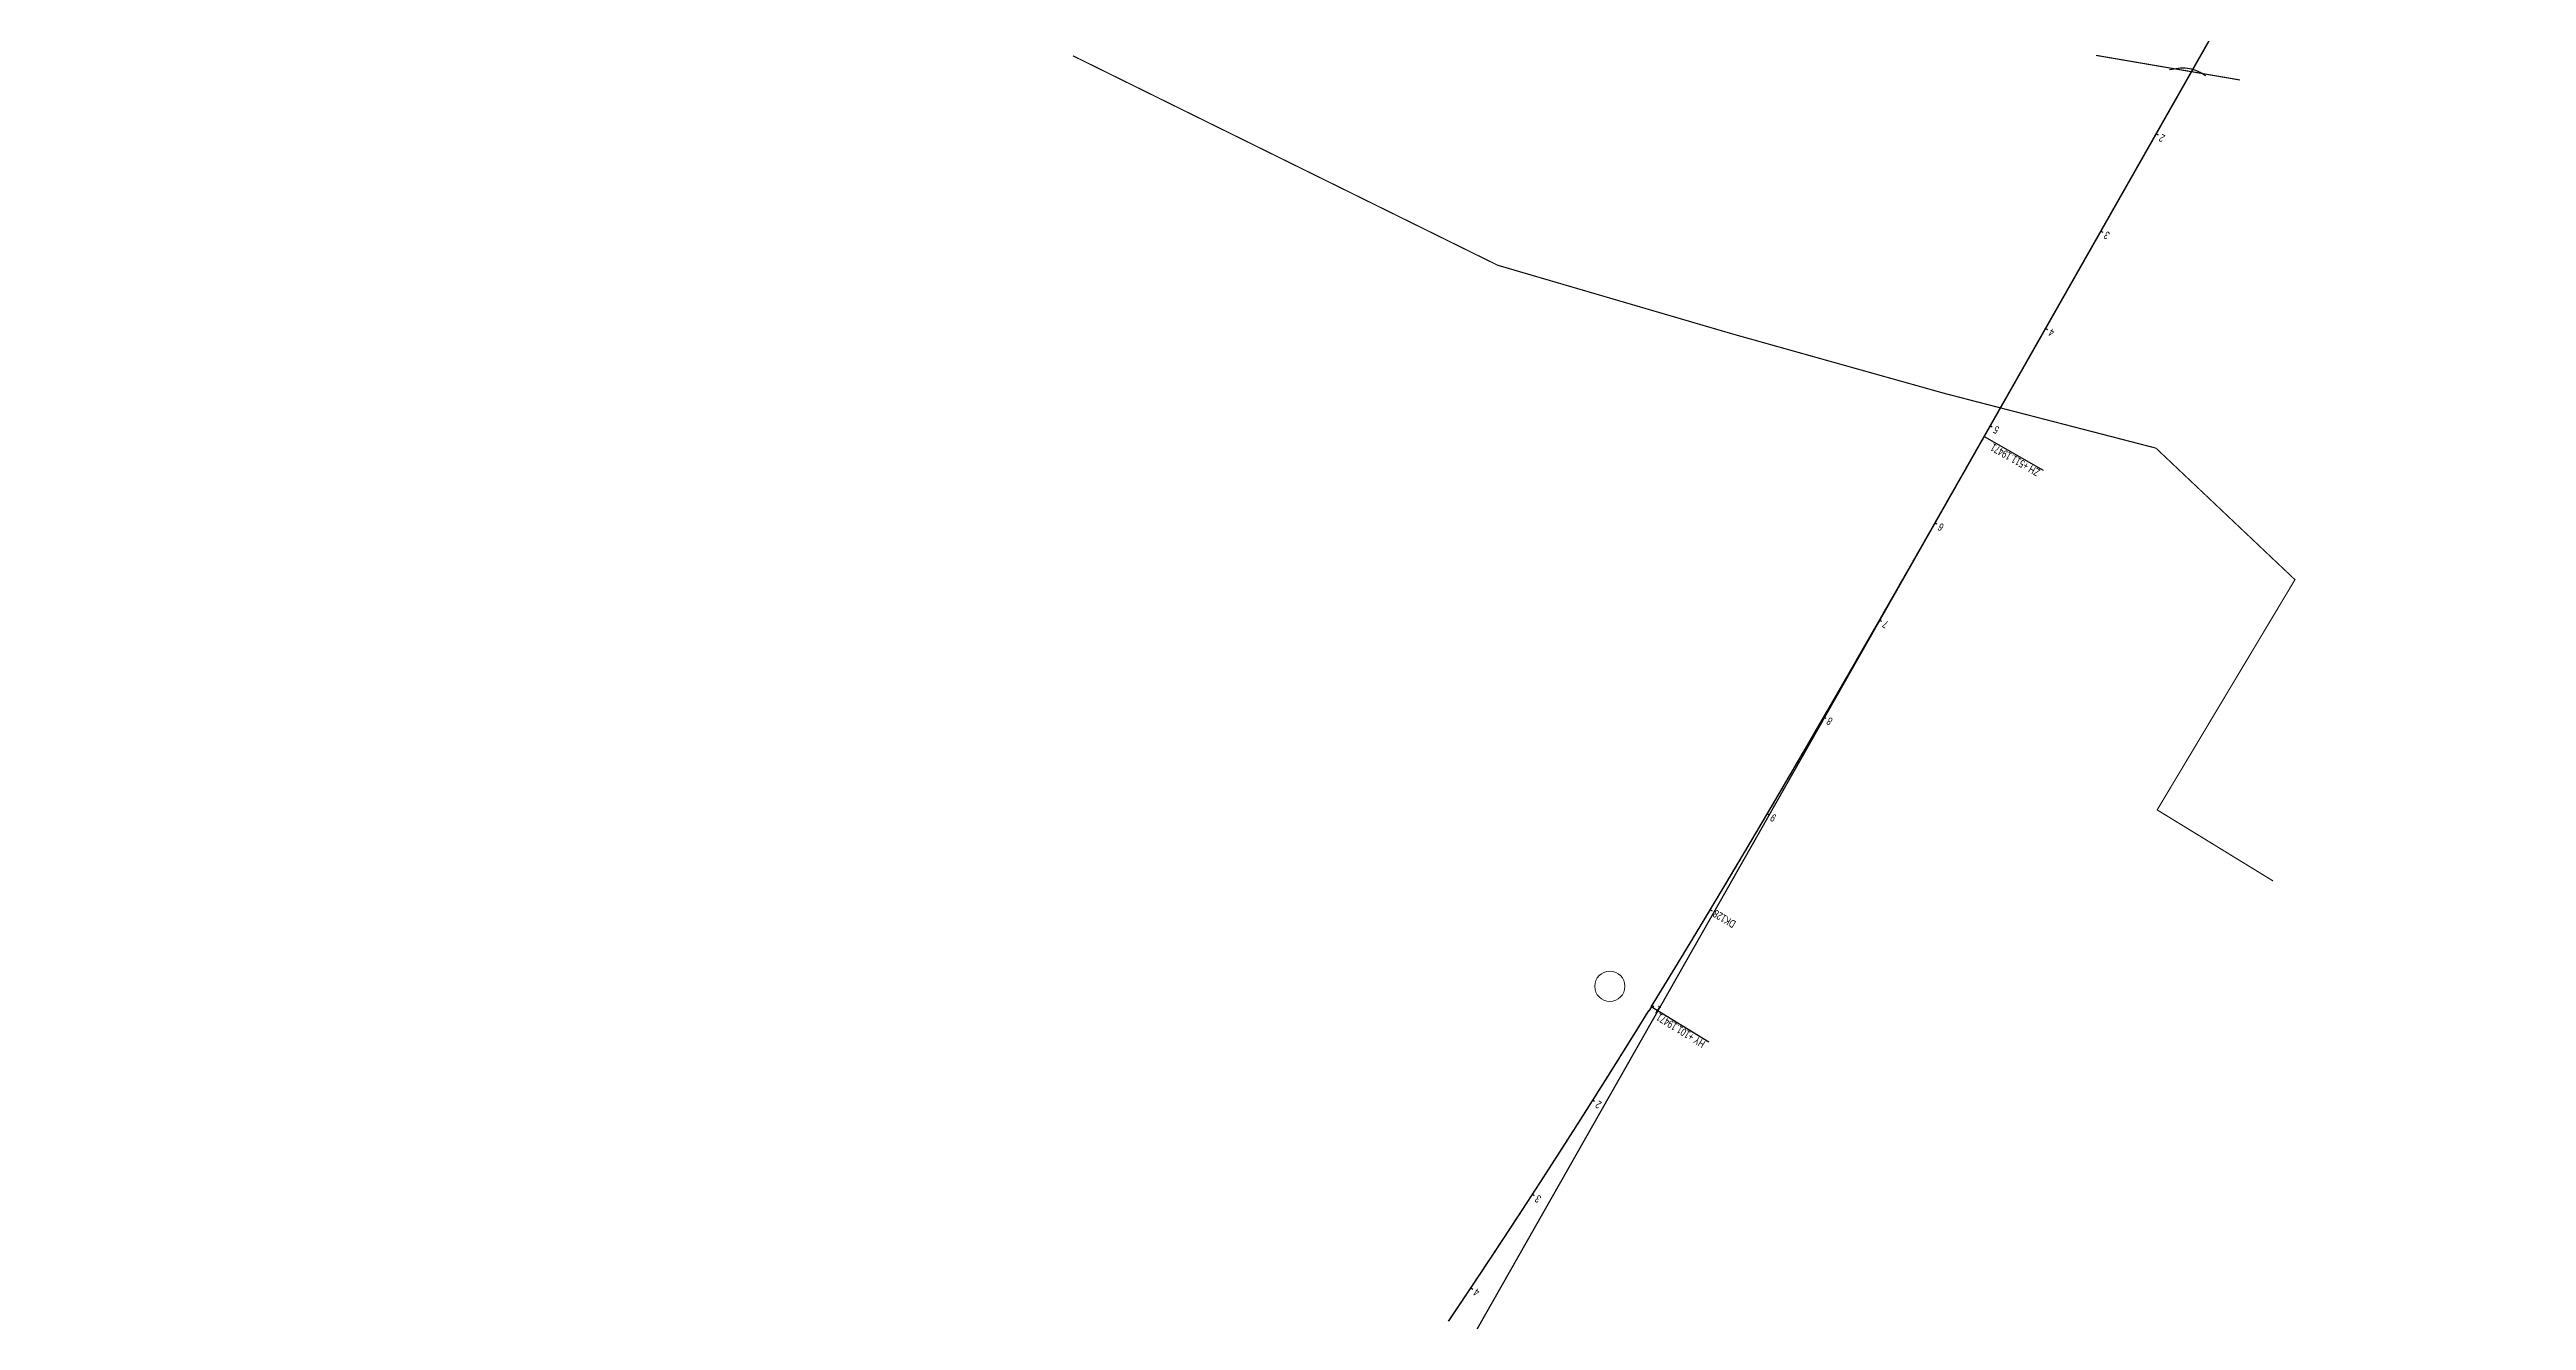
# Model space of a CAD drawing. Header units: millimetres. Extents: x 497834 to 621495, y 3353175 to 3430424.
# Drawn here: x 558504 to 560719, y 3383656 to 3384792 of the extents above; entities that cross this region are included whole.
import ezdxf

# ---------------------------------------------------------------- set-up
doc = ezdxf.new("R2010")
doc.units = ezdxf.units.MM
for name, color, linetype in [('DK改路中线', 7, 'Continuous'), ('dl4', 7, 'Continuous'), ('房屋圆', 7, 'Continuous'), ('沪乍杭打线-0.0-200.8段-施工系转设计系成果-2000坐标系-左线_中线_交点', 7, 'Continuous'), ('沪乍杭打线-0.0-200.8段-施工系转设计系成果-2000坐标系-左线_五大桩', 7, 'Continuous'), ('沪乍杭打线-0.0-200.8段-施工系转设计系成果-2000坐标系-左线_里程', 7, 'Continuous'), ('电力--380V4根--2025.1.07-调查图层汇总', 7, 'Continuous'), ('电力--双屠1244线110kv双回路双避雷非耐张--调查图层-2024-0806-踏勘', 7, 'Continuous')]:
    doc.layers.add(name, color=color, linetype=linetype)
doc.styles.add('PM_LC', font='slromans.shx', dxfattribs={"width": 0.75, "bigfont": 'hztxt.shx'})
doc.styles.add('PM_QX', font='slromans.shx', dxfattribs={"width": 0.75, "bigfont": 'hztxt.shx'})

msp = doc.modelspace()

# ---------------------------------------------------------------- linework, layer by layer
at = {"layer": 'DK改路中线', "color": 3, "linetype": 'Continuous', "ltscale": 2, "flags": 128}
msp.add_lwpolyline([(560431.9, 3384768.7), (560430.2, 3384769.8), (560428.5, 3384770.8), (560427.4, 3384771.4, 0.177354), (560426.7, 3384771.8), (560425, 3384772.7), (560423.1, 3384773.6), (560421.3, 3384774.2), (560419.3, 3384774.8), (560417.4, 3384775.2), (560415.4, 3384775.5), (560413.4, 3384775.7), (560411.4, 3384775.8), (560409.4, 3384775.7), (560407.4, 3384775.4), (560407.2, 3384775.4), (560405.5, 3384775.1), (560403.5, 3384774.8), (560401.5, 3384774.5), (560399.5, 3384774.2), (560399.5, 3384774.2)], format="xyb", dxfattribs=at)
at = {"layer": 'dl4', "color": 3, "linetype": 'Continuous', "ltscale": 2, "const_width": 1.4, "flags": 128}
msp.add_lwpolyline([(560717.9, 3385298.3), (560233.7, 3384446.4), (560233.2, 3384445.5), (560232.7, 3384444.6), (560232.2, 3384443.7), (560231.7, 3384442.9), (560231.2, 3384442), (560230.7, 3384441.1), (560230.2, 3384440.3), (560229.7, 3384439.4), (560229.2, 3384438.5), (560228.7, 3384437.7), (560228.2, 3384436.8), (560227.7, 3384435.9), (560227.2, 3384435), (560226.7, 3384434.2), (560226.2, 3384433.3), (560225.8, 3384432.4), (560225.3, 3384431.6), (560224.8, 3384430.7), (560224.3, 3384429.8), (560223.8, 3384429), (560223.3, 3384428.1), (560222.8, 3384427.2), (560222.3, 3384426.4), (560221.8, 3384425.5), (560221.3, 3384424.6), (560220.8, 3384423.7), (560220.3, 3384422.9), (560219.8, 3384422), (560219.3, 3384421.1), (560218.8, 3384420.3), (560218.3, 3384419.4), (560217.8, 3384418.5), (560217.4, 3384417.7), (560216.9, 3384416.8), (560216.4, 3384415.9), (560215.9, 3384415.1), (560215.4, 3384414.2), (560214.9, 3384413.3), (560214.4, 3384412.4), (560213.9, 3384411.6), (560213.4, 3384410.7), (560212.9, 3384409.8), (560212.4, 3384409), (560211.9, 3384408.1), (560211.4, 3384407.2), (560210.9, 3384406.4), (560210.4, 3384405.5), (560209.9, 3384404.6), (560209.4, 3384403.8), (560208.9, 3384402.9), (560208.5, 3384402), (560208, 3384401.1), (560207.5, 3384400.3), (560207, 3384399.4), (560206.5, 3384398.5), (560206, 3384397.7), (560205.5, 3384396.8), (560205, 3384395.9), (560204.5, 3384395.1), (560204, 3384394.2), (560203.5, 3384393.3), (560203, 3384392.5), (560202.5, 3384391.6), (560202, 3384390.7), (560201.5, 3384389.8), (560201, 3384389), (560200.5, 3384388.1), (560200, 3384387.2), (560199.6, 3384386.4), (560199.1, 3384385.5), (560198.6, 3384384.6), (560198.1, 3384383.8), (560197.6, 3384382.9), (560197.1, 3384382), (560196.6, 3384381.2), (560196.1, 3384380.3), (560195.6, 3384379.4), (560195.1, 3384378.5), (560194.6, 3384377.7), (560194.1, 3384376.8), (560193.6, 3384375.9), (560193.1, 3384375.1), (560192.6, 3384374.2), (560192.1, 3384373.3), (560191.6, 3384372.5), (560191.1, 3384371.6), (560190.6, 3384370.7), (560190.2, 3384369.9), (560189.7, 3384369), (560189.2, 3384368.1), (560188.7, 3384367.2), (560188.2, 3384366.4), (560187.7, 3384365.5), (560187.2, 3384364.6), (560186.7, 3384363.8), (560186.2, 3384362.9), (560185.7, 3384362), (560185.2, 3384361.2), (560184.7, 3384360.3), (560184.2, 3384359.4), (560183.7, 3384358.6), (560183.2, 3384357.7), (560182.7, 3384356.8), (560182.2, 3384356), (560181.7, 3384355.1), (560181.2, 3384354.2), (560180.7, 3384353.3), (560180.3, 3384352.5), (560179.8, 3384351.6), (560179.3, 3384350.7), (560178.8, 3384349.9), (560178.3, 3384349), (560177.8, 3384348.1), (560177.3, 3384347.3), (560176.8, 3384346.4), (560176.3, 3384345.5), (560175.8, 3384344.7), (560175.3, 3384343.8), (560174.8, 3384342.9), (560174.3, 3384342.1), (560173.8, 3384341.2), (560173.3, 3384340.3), (560172.8, 3384339.4), (560172.3, 3384338.6), (560171.8, 3384337.7), (560171.3, 3384336.8), (560170.8, 3384336), (560170.3, 3384335.1), (560169.9, 3384334.2), (560169.4, 3384333.4), (560168.9, 3384332.5), (560168.4, 3384331.6), (560167.9, 3384330.8), (560167.4, 3384329.9), (560166.9, 3384329), (560166.4, 3384328.2), (560165.9, 3384327.3), (560165.4, 3384326.4), (560164.9, 3384325.6), (560164.4, 3384324.7), (560163.9, 3384323.8), (560163.4, 3384322.9), (560162.9, 3384322.1), (560162.4, 3384321.2), (560161.9, 3384320.3), (560161.4, 3384319.5), (560160.9, 3384318.6), (560160.4, 3384317.7), (560159.9, 3384316.9), (560159.4, 3384316), (560158.9, 3384315.1), (560158.4, 3384314.3), (560158, 3384313.4), (560157.5, 3384312.5), (560157, 3384311.7), (560156.5, 3384310.8), (560156, 3384309.9), (560155.5, 3384309.1), (560155, 3384308.2), (560154.5, 3384307.3), (560154, 3384306.5), (560153.5, 3384305.6), (560153, 3384304.7), (560152.5, 3384303.8), (560152, 3384303), (560151.5, 3384302.1), (560151, 3384301.2), (560150.5, 3384300.4), (560150, 3384299.5), (560149.5, 3384298.6), (560149, 3384297.8), (560148.5, 3384296.9), (560148, 3384296), (560147.5, 3384295.2), (560147, 3384294.3), (560146.5, 3384293.4), (560146, 3384292.6), (560145.5, 3384291.7), (560145, 3384290.8), (560144.5, 3384290), (560144, 3384289.1), (560143.5, 3384288.2), (560143.1, 3384287.4), (560142.6, 3384286.5), (560142.1, 3384285.6), (560141.6, 3384284.8), (560141.1, 3384283.9), (560140.6, 3384283), (560140.1, 3384282.2), (560139.6, 3384281.3), (560139.1, 3384280.4), (560138.6, 3384279.5), (560138.1, 3384278.7), (560137.6, 3384277.8), (560137.1, 3384276.9), (560136.6, 3384276.1), (560136.1, 3384275.2), (560135.6, 3384274.3), (560135.1, 3384273.5), (560134.6, 3384272.6), (560134.1, 3384271.7), (560133.6, 3384270.9), (560133.1, 3384270), (560132.6, 3384269.1), (560132.1, 3384268.3), (560131.6, 3384267.4), (560131.1, 3384266.5), (560130.6, 3384265.7), (560130.1, 3384264.8), (560129.6, 3384263.9), (560129.1, 3384263.1), (560128.6, 3384262.2), (560128.1, 3384261.3), (560127.6, 3384260.5), (560127.1, 3384259.6), (560126.6, 3384258.7), (560126.1, 3384257.9), (560125.6, 3384257), (560125.1, 3384256.1), (560124.6, 3384255.3), (560124.1, 3384254.4), (560123.6, 3384253.5), (560123.1, 3384252.7), (560122.6, 3384251.8), (560122.1, 3384250.9), (560121.6, 3384250.1), (560121.1, 3384249.2), (560120.6, 3384248.3), (560120.1, 3384247.5), (560119.6, 3384246.6), (560119.1, 3384245.7), (560118.7, 3384244.9), (560118.2, 3384244), (560117.7, 3384243.1), (560117.2, 3384242.3), (560116.7, 3384241.4), (560116.2, 3384240.5), (560115.7, 3384239.7), (560115.2, 3384238.8), (560114.7, 3384237.9), (560114.2, 3384237.1), (560113.7, 3384236.2), (560113.2, 3384235.3), (560112.7, 3384234.5), (560112.2, 3384233.6), (560111.7, 3384232.7), (560111.2, 3384231.9), (560110.7, 3384231), (560110.2, 3384230.1), (560109.7, 3384229.3), (560109.2, 3384228.4), (560108.7, 3384227.5), (560108.2, 3384226.7), (560107.7, 3384225.8), (560107.2, 3384224.9), (560106.7, 3384224.1), (560106.2, 3384223.2), (560105.7, 3384222.3), (560105.2, 3384221.5), (560104.7, 3384220.6), (560104.2, 3384219.7), (560103.7, 3384218.9), (560103.2, 3384218), (560102.7, 3384217.1), (560102.2, 3384216.3), (560101.7, 3384215.4), (560101.2, 3384214.5), (560100.7, 3384213.7), (560100.2, 3384212.8), (560099.7, 3384211.9), (560099.2, 3384211.1), (560098.7, 3384210.2), (560098.2, 3384209.4), (560097.7, 3384208.5), (560097.2, 3384207.6), (560096.7, 3384206.8), (560096.2, 3384205.9), (560095.7, 3384205), (560095.2, 3384204.2), (560094.7, 3384203.3), (560094.2, 3384202.4), (560093.7, 3384201.6), (560093.1, 3384200.7), (560092.6, 3384199.8), (560092.1, 3384199), (560091.6, 3384198.1), (560091.1, 3384197.2), (560090.6, 3384196.4), (560090.1, 3384195.5), (560089.6, 3384194.6), (560089.1, 3384193.8), (560088.6, 3384192.9), (560088.1, 3384192), (560087.6, 3384191.2), (560087.1, 3384190.3), (560086.6, 3384189.5), (560086.1, 3384188.6), (560085.6, 3384187.7), (560085.1, 3384186.9), (560084.6, 3384186), (560084.1, 3384185.1), (560083.6, 3384184.3), (560083.1, 3384183.4), (560082.6, 3384182.5), (560082.1, 3384181.7), (560081.6, 3384180.8), (560081.1, 3384179.9), (560080.6, 3384179.1), (560080.1, 3384178.2), (560079.6, 3384177.3), (560079.1, 3384176.5), (560078.6, 3384175.6), (560078.1, 3384174.8), (560077.6, 3384173.9), (560077.1, 3384173), (560076.6, 3384172.2), (560076.1, 3384171.3), (560075.6, 3384170.4), (560075.1, 3384169.6), (560074.6, 3384168.7), (560074.1, 3384167.8), (560073.6, 3384167), (560073.1, 3384166.1), (560072.6, 3384165.2), (560072.1, 3384164.4), (560071.5, 3384163.5), (560071, 3384162.7), (560070.5, 3384161.8), (560070, 3384160.9), (560069.5, 3384160.1), (560069, 3384159.2), (560068.5, 3384158.3), (560068, 3384157.5), (560067.5, 3384156.6), (560067, 3384155.7), (560066.5, 3384154.9), (560066, 3384154), (560065.5, 3384153.2), (560065, 3384152.3), (560064.5, 3384151.4), (560064, 3384150.6), (560063.5, 3384149.7), (560063, 3384148.8), (560062.5, 3384148), (560062, 3384147.1), (560061.5, 3384146.2), (560061, 3384145.4), (560060.5, 3384144.5), (560060, 3384143.7), (560059.4, 3384142.8), (560058.9, 3384141.9), (560058.4, 3384141.1), (560057.9, 3384140.2), (560057.4, 3384139.3), (560056.9, 3384138.5), (560056.4, 3384137.6), (560055.9, 3384136.8), (560055.4, 3384135.9), (560054.9, 3384135), (560054.4, 3384134.2), (560053.9, 3384133.3), (560053.4, 3384132.4), (560052.9, 3384131.6), (560052.4, 3384130.7), (560051.9, 3384129.8), (560051.4, 3384129), (560050.9, 3384128.1), (560050.3, 3384127.3), (560049.8, 3384126.4), (560049.3, 3384125.5), (560048.8, 3384124.7), (560048.3, 3384123.8), (560047.8, 3384122.9), (560047.3, 3384122.1), (560046.8, 3384121.2), (560046.3, 3384120.4), (560045.8, 3384119.5), (560045.3, 3384118.6), (560044.8, 3384117.8), (560044.3, 3384116.9), (560043.8, 3384116.1), (560043.3, 3384115.2), (560042.7, 3384114.3), (560042.2, 3384113.5), (560041.7, 3384112.6), (560041.2, 3384111.7), (560040.7, 3384110.9), (560040.2, 3384110), (560039.7, 3384109.2), (560039.2, 3384108.3), (560038.7, 3384107.4), (560038.2, 3384106.6), (560037.7, 3384105.7), (560037.2, 3384104.8), (560036.7, 3384104), (560036.2, 3384103.1), (560035.6, 3384102.3), (560035.1, 3384101.4), (560034.6, 3384100.5), (560034.1, 3384099.7), (560033.6, 3384098.8), (560033.1, 3384098), (560032.6, 3384097.1), (560032.1, 3384096.2), (560031.6, 3384095.4), (560031.1, 3384094.5), (560030.6, 3384093.7), (560030, 3384092.8), (560029.5, 3384091.9), (560029, 3384091.1), (560028.5, 3384090.2), (560028, 3384089.4), (560027.5, 3384088.5), (560027, 3384087.6), (560026.5, 3384086.8), (560026, 3384085.9), (560025.5, 3384085), (560025, 3384084.2), (560024.4, 3384083.3), (560023.9, 3384082.5), (560023.4, 3384081.6), (560022.9, 3384080.7), (560022.4, 3384079.9), (560021.9, 3384079), (560021.4, 3384078.2), (560020.9, 3384077.3), (560020.4, 3384076.4), (560019.9, 3384075.6), (560019.3, 3384074.7), (560018.8, 3384073.9), (560018.3, 3384073), (560017.8, 3384072.1), (560017.3, 3384071.3), (560016.8, 3384070.4), (560016.3, 3384069.6), (560015.8, 3384068.7), (560015.3, 3384067.8), (560014.8, 3384067), (560014.2, 3384066.1), (560013.7, 3384065.3), (560013.2, 3384064.4), (560012.7, 3384063.5), (560012.2, 3384062.7), (560011.7, 3384061.8), (560011.2, 3384061), (560010.7, 3384060.1), (560010.1, 3384059.3), (560009.6, 3384058.4), (560009.1, 3384057.5), (560008.6, 3384056.7), (560008.1, 3384055.8), (560007.6, 3384055), (560007.1, 3384054.1), (560006.6, 3384053.2), (560006.1, 3384052.4), (560005.5, 3384051.5), (560005, 3384050.7), (560004.5, 3384049.8), (560004, 3384048.9), (560003.5, 3384048.1), (560003, 3384047.2), (560002.5, 3384046.4), (560002, 3384045.5), (560001.4, 3384044.7), (560000.9, 3384043.8), (560000.4, 3384042.9), (559999.9, 3384042.1), (559999.4, 3384041.2), (559998.9, 3384040.4), (559998.4, 3384039.5), (559997.8, 3384038.6), (559997.3, 3384037.8), (559996.8, 3384036.9), (559996.3, 3384036.1), (559995.8, 3384035.2), (559995.3, 3384034.4), (559994.8, 3384033.5), (559994.2, 3384032.6), (559993.7, 3384031.8), (559993.2, 3384030.9), (559992.7, 3384030.1), (559992.2, 3384029.2), (559991.7, 3384028.4), (559991.2, 3384027.5), (559990.6, 3384026.6), (559990.1, 3384025.8), (559989.6, 3384024.9), (559989.1, 3384024.1), (559988.6, 3384023.2), (559988.1, 3384022.4), (559987.6, 3384021.5), (559987, 3384020.6), (559986.5, 3384019.8), (559986, 3384018.9), (559985.5, 3384018.1), (559985, 3384017.2), (559984.5, 3384016.4), (559983.9, 3384015.5), (559983.4, 3384014.6), (559982.9, 3384013.8), (559982.4, 3384012.9), (559981.9, 3384012.1), (559981.4, 3384011.2), (559980.8, 3384010.4), (559980.3, 3384009.5), (559979.8, 3384008.6), (559979.3, 3384007.8), (559978.8, 3384006.9), (559978.3, 3384006.1), (559977.7, 3384005.2), (559977.2, 3384004.4), (559976.7, 3384003.5), (559976.2, 3384002.7), (559975.7, 3384001.8), (559975.2, 3384000.9), (559974.6, 3384000.1), (559974.1, 3383999.2), (559973.6, 3383998.4), (559973.1, 3383997.5), (559972.6, 3383996.7), (559972.1, 3383995.8), (559971.5, 3383995), (559971, 3383994.1), (559970.5, 3383993.2), (559970, 3383992.4), (559969.5, 3383991.5), (559968.9, 3383990.7), (559968.4, 3383989.8), (559967.9, 3383989), (559967.4, 3383988.1), (559966.9, 3383987.3), (559966.3, 3383986.4), (559965.8, 3383985.6), (559965.3, 3383984.7), (559964.8, 3383983.8), (559964.3, 3383983), (559963.8, 3383982.1), (559963.2, 3383981.3), (559962.7, 3383980.4), (559962.2, 3383979.6), (559961.7, 3383978.7), (559961.2, 3383977.9), (559960.6, 3383977), (559960.1, 3383976.2), (559959.6, 3383975.3), (559959.1, 3383974.4), (559958.6, 3383973.6), (559958, 3383972.7), (559957.5, 3383971.9), (559957, 3383971), (559956.5, 3383970.2), (559955.9, 3383969.3), (559955.4, 3383968.5), (559954.9, 3383967.6), (559954.4, 3383966.8), (559953.9, 3383965.9), (559953.3, 3383965.1), (559952.8, 3383964.2), (559952.3, 3383963.4), (559951.8, 3383962.5), (559951.3, 3383961.6), (559950.7, 3383960.8), (559950.2, 3383959.9), (559949.7, 3383959.1), (559949.2, 3383958.2), (559948.6, 3383957.4), (559948.1, 3383956.5), (559947.6, 3383955.7), (559947.1, 3383954.8), (559946.6, 3383954), (559946, 3383953.1), (559945.5, 3383952.3), (559945, 3383951.4), (559944.5, 3383950.6), (559943.9, 3383949.7), (559943.4, 3383948.9), (559942.9, 3383948), (559942.4, 3383947.2), (559941.8, 3383946.3), (559941.3, 3383945.4), (559940.8, 3383944.6), (559940.3, 3383943.7), (559939.8, 3383942.9), (559939.2, 3383942), (559938.7, 3383941.2), (559938.2, 3383940.3), (559937.7, 3383939.5), (559937.1, 3383938.6), (559936.6, 3383937.8), (559936.1, 3383936.9, -0.168195), (559935.8, 3383936), (559935.4, 3383935.1), (559934.9, 3383934.2), (559934.3, 3383933.4), (559933.5, 3383932.7), (559933.5, 3383932.7), (559933, 3383931.9), (559932.5, 3383931.1), (559931.9, 3383930.2), (559931.4, 3383929.4), (559930.9, 3383928.5), (559930.8, 3383928.4), (559930.4, 3383927.7), (559929.8, 3383926.8), (559929.3, 3383925.9), (559928.8, 3383925.1), (559928.2, 3383924.2), (559928.2, 3383924.2), (559927.7, 3383923.4), (559927.2, 3383922.5), (559926.7, 3383921.7), (559926.1, 3383920.8), (559925.6, 3383920), (559925.6, 3383919.9), (559925.1, 3383919.1), (559924.6, 3383918.3), (559924, 3383917.4), (559923.5, 3383916.6), (559923, 3383915.7), (559922.9, 3383915.7), (559922.5, 3383914.9), (559921.9, 3383914), (559921.4, 3383913.2), (559920.9, 3383912.3), (559920.3, 3383911.5), (559920.3, 3383911.4), (559919.8, 3383910.7), (559919.3, 3383909.8), (559918.8, 3383909), (559918.2, 3383908.1), (559917.7, 3383907.3), (559917.7, 3383907.2), (559917.2, 3383906.4), (559916.6, 3383905.6), (559916.1, 3383904.7), (559915.6, 3383903.9), (559915.1, 3383903), (559915, 3383902.9), (559914.5, 3383902.2), (559914, 3383901.3), (559913.5, 3383900.5), (559912.9, 3383899.6), (559912.4, 3383898.8), (559912.4, 3383898.7), (559911.9, 3383897.9), (559911.4, 3383897.1), (559910.8, 3383896.2), (559910.3, 3383895.4), (559909.8, 3383894.5), (559909.7, 3383894.4), (559909.2, 3383893.7), (559908.7, 3383892.8), (559908.2, 3383892), (559907.6, 3383891.1), (559907.1, 3383890.3), (559907.1, 3383890.2), (559906.6, 3383889.4), (559906.1, 3383888.6), (559905.5, 3383887.7), (559905, 3383886.9), (559904.5, 3383886), (559904.4, 3383886), (559903.9, 3383885.2), (559903.4, 3383884.4), (559902.9, 3383883.5), (559902.3, 3383882.7), (559901.8, 3383881.8), (559901.8, 3383881.7), (559901.3, 3383881), (559900.7, 3383880.1), (559900.2, 3383879.3), (559899.7, 3383878.4), (559899.2, 3383877.6), (559899.1, 3383877.5), (559898.6, 3383876.7), (559898.1, 3383875.9), (559897.6, 3383875), (559897, 3383874.2), (559896.5, 3383873.3), (559896.4, 3383873.3), (559896, 3383872.5), (559895.4, 3383871.6), (559894.9, 3383870.8), (559894.4, 3383870), (559893.8, 3383869.1), (559893.8, 3383869), (559893.3, 3383868.3), (559892.8, 3383867.4), (559892.2, 3383866.6), (559891.7, 3383865.7), (559891.2, 3383864.9), (559891.1, 3383864.8), (559890.6, 3383864), (559890.1, 3383863.2), (559889.6, 3383862.3), (559889, 3383861.5), (559888.5, 3383860.7), (559888.4, 3383860.6), (559888, 3383859.8), (559887.4, 3383859), (559886.9, 3383858.1), (559886.4, 3383857.3), (559885.8, 3383856.4), (559885.8, 3383856.3), (559885.3, 3383855.6), (559884.8, 3383854.7), (559884.2, 3383853.9), (559883.7, 3383853), (559883.1, 3383852.2), (559883.1, 3383852.1), (559882.6, 3383851.4), (559882.1, 3383850.5), (559881.5, 3383849.7), (559881, 3383848.8), (559880.5, 3383848), (559880.4, 3383847.9), (559879.9, 3383847.1), (559879.4, 3383846.3), (559878.9, 3383845.4), (559878.3, 3383844.6), (559877.8, 3383843.8), (559877.7, 3383843.7), (559877.3, 3383842.9), (559876.7, 3383842.1), (559876.2, 3383841.2), (559875.7, 3383840.4), (559875.1, 3383839.5), (559875.1, 3383839.5), (559874.6, 3383838.7), (559874, 3383837.8), (559873.5, 3383837), (559873, 3383836.2), (559872.4, 3383835.3), (559872.4, 3383835.2), (559871.9, 3383834.5), (559871.4, 3383833.6), (559870.8, 3383832.8), (559870.3, 3383831.9), (559869.7, 3383831.1), (559869.7, 3383831), (559869.2, 3383830.3), (559868.7, 3383829.4), (559868.1, 3383828.6), (559867.6, 3383827.7), (559867.1, 3383826.9), (559867, 3383826.8), (559866.5, 3383826), (559866, 3383825.2), (559865.4, 3383824.4), (559864.9, 3383823.5), (559864.4, 3383822.7), (559864.3, 3383822.6), (559863.8, 3383821.8), (559863.3, 3383821), (559862.7, 3383820.1), (559862.2, 3383819.3), (559861.7, 3383818.5), (559861.6, 3383818.4), (559861.1, 3383817.6), (559860.6, 3383816.8), (559860.1, 3383815.9), (559859.5, 3383815.1), (559859, 3383814.2), (559858.9, 3383814.2), (559858.4, 3383813.4), (559857.9, 3383812.6), (559857.4, 3383811.7), (559856.8, 3383810.9), (559856.3, 3383810), (559856.2, 3383810), (559855.7, 3383809.2), (559855.2, 3383808.4), (559854.7, 3383807.5), (559854.1, 3383806.7), (559853.6, 3383805.8), (559853.5, 3383805.7), (559853, 3383805), (559852.5, 3383804.1), (559852, 3383803.3), (559851.4, 3383802.5), (559850.9, 3383801.6), (559850.8, 3383801.5), (559850.3, 3383800.8), (559849.8, 3383799.9), (559849.2, 3383799.1), (559848.7, 3383798.3), (559848.2, 3383797.4), (559848.1, 3383797.3), (559847.6, 3383796.6), (559847.1, 3383795.7), (559846.5, 3383794.9), (559846, 3383794.1), (559845.5, 3383793.2), (559845.4, 3383793.1), (559844.9, 3383792.4), (559844.4, 3383791.5), (559843.8, 3383790.7), (559843.3, 3383789.9), (559842.7, 3383789), (559842.7, 3383788.9), (559842.2, 3383788.2), (559841.7, 3383787.3), (559841.1, 3383786.5), (559840.6, 3383785.7), (559840, 3383784.8), (559840, 3383784.7), (559839.5, 3383784), (559838.9, 3383783.1), (559838.4, 3383782.3), (559837.9, 3383781.5), (559837.3, 3383780.6), (559837.3, 3383780.5), (559836.8, 3383779.8), (559836.2, 3383778.9), (559835.7, 3383778.1), (559835.1, 3383777.3), (559834.6, 3383776.4), (559834.5, 3383776.3), (559834.1, 3383775.6), (559833.5, 3383774.7), (559833, 3383773.9), (559832.4, 3383773.1), (559831.9, 3383772.2), (559831.8, 3383772.1), (559831.3, 3383771.4), (559830.8, 3383770.5), (559830.2, 3383769.7), (559829.7, 3383768.9), (559829.2, 3383768), (559829.1, 3383768), (559828.6, 3383767.2), (559828.1, 3383766.4), (559827.5, 3383765.5), (559827, 3383764.7), (559826.4, 3383763.8), (559826.4, 3383763.8), (559825.9, 3383763), (559825.3, 3383762.2), (559824.8, 3383761.3), (559824.2, 3383760.5), (559823.7, 3383759.7), (559823.6, 3383759.6), (559823.1, 3383758.8), (559822.6, 3383758), (559822.1, 3383757.1), (559821.5, 3383756.3), (559821, 3383755.5), (559820.9, 3383755.4), (559820.4, 3383754.6), (559819.9, 3383753.8), (559819.3, 3383753), (559818.8, 3383752.1), (559818.2, 3383751.3), (559818.2, 3383751.2), (559817.7, 3383750.4), (559817.1, 3383749.6), (559816.6, 3383748.8), (559816, 3383747.9), (559815.5, 3383747.1), (559815.4, 3383747), (559814.9, 3383746.3), (559814.4, 3383745.4), (559813.8, 3383744.6), (559813.3, 3383743.7), (559812.8, 3383742.9), (559812.7, 3383742.8), (559812.2, 3383742.1), (559811.7, 3383741.2), (559811.1, 3383740.4), (559810.6, 3383739.6), (559810, 3383738.7), (559810, 3383738.7), (559809.5, 3383737.9), (559808.9, 3383737.1), (559808.4, 3383736.2), (559807.8, 3383735.4), (559807.3, 3383734.6), (559807.2, 3383734.5), (559806.7, 3383733.7), (559806.2, 3383732.9), (559805.6, 3383732), (559805.1, 3383731.2), (559804.5, 3383730.4), (559804.5, 3383730.3), (559804, 3383729.5), (559803.4, 3383728.7), (559802.9, 3383727.9), (559802.3, 3383727), (559801.8, 3383726.2), (559801.7, 3383726.1), (559801.2, 3383725.4), (559800.7, 3383724.5), (559800.1, 3383723.7), (559799.6, 3383722.9), (559799, 3383722), (559799, 3383721.9), (559798.5, 3383721.2), (559797.9, 3383720.4), (559797.4, 3383719.5), (559796.8, 3383718.7), (559796.3, 3383717.8), (559796.2, 3383717.8), (559795.7, 3383717), (559795.2, 3383716.2), (559794.6, 3383715.3), (559794.1, 3383714.5), (559793.5, 3383713.7), (559793.5, 3383713.6), (559793, 3383712.8), (559792.4, 3383712), (559791.9, 3383711.2), (559791.3, 3383710.3), (559790.7, 3383709.5), (559790.7, 3383709.4), (559790.2, 3383708.7), (559789.6, 3383707.8), (559789.1, 3383707), (559788.5, 3383706.2), (559788, 3383705.3), (559787.9, 3383705.3), (559787.4, 3383704.5), (559786.9, 3383703.7), (559786.3, 3383702.8), (559785.8, 3383702), (559785.2, 3383701.2), (559785.2, 3383701.1), (559784.7, 3383700.3), (559784.1, 3383699.5), (559783.6, 3383698.7), (559783, 3383697.8), (559782.5, 3383697), (559782.4, 3383696.9), (559781.9, 3383696.2), (559781.3, 3383695.3), (559780.8, 3383694.5), (559780.2, 3383693.7), (559779.7, 3383692.8), (559779.6, 3383692.8), (559779.1, 3383692), (559778.6, 3383691.2), (559778, 3383690.3), (559777.5, 3383689.5), (559776.9, 3383688.7), (559776.9, 3383688.6), (559776.4, 3383687.9), (559775.8, 3383687), (559775.3, 3383686.2), (559774.7, 3383685.4), (559774.1, 3383684.5), (559774.1, 3383684.4), (559773.6, 3383683.7), (559773, 3383682.9), (559772.5, 3383682), (559771.9, 3383681.2), (559771.4, 3383680.4), (559771.3, 3383680.3), (559770.8, 3383679.5), (559770.3, 3383678.7), (559769.7, 3383677.9), (559769.1, 3383677), (559768.6, 3383676.2), (559768.5, 3383676.1), (559768, 3383675.4), (559767.5, 3383674.5), (559766.9, 3383673.7), (559766.4, 3383672.9), (559765.8, 3383672.1), (559765.8, 3383672), (559765.2, 3383671.2), (559764.7, 3383670.4), (559764.1, 3383669.6), (559763.6, 3383668.7), (559763, 3383667.9), (559763, 3383667.8), (559762.5, 3383667.1), (559761.9, 3383666.2), (559761.3, 3383665.4), (559760.8, 3383664.6), (559760.2, 3383663.8), (559760.2, 3383663.7), (559759.7, 3383662.9), (559759.1, 3383662.1), (559758.6, 3383661.3), (559758, 3383660.4), (559757.4, 3383659.6), (559757.4, 3383659.5), (559756.9, 3383658.8), (559756.3, 3383657.9), (559755.8, 3383657.1), (559755.2, 3383656.3), (559754.6, 3383655.5)], format="xyb", dxfattribs=at)
at = {"layer": '房屋圆', "lineweight": 0}
msp.add_circle((559899, 3383954.9), 13.5, dxfattribs=at)
at = {"layer": '沪乍杭打线-0.0-200.8段-施工系转设计系成果-2000坐标系-左线_中线_交点', "color": 6, "linetype": 'Continuous', "ltscale": 2}
msp.add_line((560233.7, 3384446.4), (558503.9, 3381403), dxfattribs=at)
at = {"layer": '沪乍杭打线-0.0-200.8段-施工系转设计系成果-2000坐标系-左线_五大桩', "color": 5, "linetype": 'Continuous', "ltscale": 2}
for p, q in [((560233.7, 3384446.4), (560286.4, 3384416.4)), ((559936.1, 3383936.9), (559987.4, 3383905.3))]:
    msp.add_line(p, q, dxfattribs=at)
at = {"layer": '沪乍杭打线-0.0-200.8段-施工系转设计系成果-2000坐标系-左线_里程', "color": 5, "linetype": 'Continuous', "ltscale": 2}
for p, q in [((560387.5, 3384717), (560389.2, 3384716)), ((560338, 3384630), (560339.8, 3384629)), ((560288.6, 3384543), (560290.4, 3384542.1)), ((560239.2, 3384456.1), (560240.9, 3384455.1)), ((560189.8, 3384369.2), (560191.5, 3384368.2)), ((560140.2, 3384282.3), (560141.9, 3384281.3)), ((560090.2, 3384195.7), (560092, 3384194.7)), ((560039.8, 3384109.3), (560041.5, 3384108.3)), ((559988.7, 3384023.4), (559990.4, 3384022.3)), ((559936.7, 3383937.9), (559938.4, 3383936.9)), ((559883.7, 3383853.1), (559885.4, 3383852.1)), ((559829.8, 3383769), (559831.4, 3383767.9)), ((559774.8, 3383685.4), (559776.4, 3383684.3))]:
    msp.add_line(p, q, dxfattribs=at)
at = {"layer": '电力--380V4根--2025.1.07-调查图层汇总', "color": 2, "linetype": 'Continuous', "transparency": 33554687, "const_width": 1}
msp.add_lwpolyline([(560462.4, 3384765.1), (560333.8, 3384787.1)], dxfattribs=at)
at = {"layer": '电力--双屠1244线110kv双回路双避雷非耐张--调查图层-2024-0806-踏勘', "color": 2, "linetype": 'Continuous', "transparency": 33554687, "const_width": 1}
msp.add_lwpolyline([(560492, 3384049.1), (560388.4, 3384112.6), (560511.6, 3384318.4), (560387.3, 3384436), (560198.7, 3384484.8), (560008.9, 3384538), (559798.7, 3384599.5), (559419, 3384786.7)], dxfattribs=at)

# ---------------------------------------------------------------- texts
at = {"layer": '沪乍杭打线-0.0-200.8段-施工系转设计系成果-2000坐标系-左线_五大桩', "color": 5, "style": 'PM_QX', "width": 0.75}
for s, rotation, p in [('ZH +511.19471', 150.3877, (560284.2, 3384416.5)), ('HY +101.19471', 148.3512, (559985.1, 3383905.5))]:
    msp.add_text(s, height=7, rotation=rotation, dxfattribs=at).set_placement(p)
at = {"layer": '沪乍杭打线-0.0-200.8段-施工系转设计系成果-2000坐标系-左线_里程', "color": 2, "style": 'PM_LC', "width": 0.75}
for s, rotation, p in [('2', 150.3877, (560396.1, 3384715.2)), ('3', 150.3877, (560346.7, 3384628.3)), ('4', 150.3877, (560297.3, 3384541.3)), ('5', 150.3877, (560247.9, 3384454.4)), ('6', 150.3415, (560198.4, 3384367.4)), ('7', 150.1791, (560148.8, 3384280.6)), ('8', 149.8997, (560098.9, 3384193.9)), ('9', 149.5033, (560048.5, 3384107.5)), ('DK128', 148.9899, (560012.4, 3384012.6)), ('1', 148.3595, (559945.3, 3383935.9)), ('2', 147.6692, (559892.3, 3383851)), ('3', 146.9789, (559838.3, 3383766.7)), ('4', 146.2885, (559783.3, 3383683.1))]:
    msp.add_text(s, height=7, rotation=rotation, dxfattribs=at).set_placement(p)

doc.saveas('drawing.dxf')
